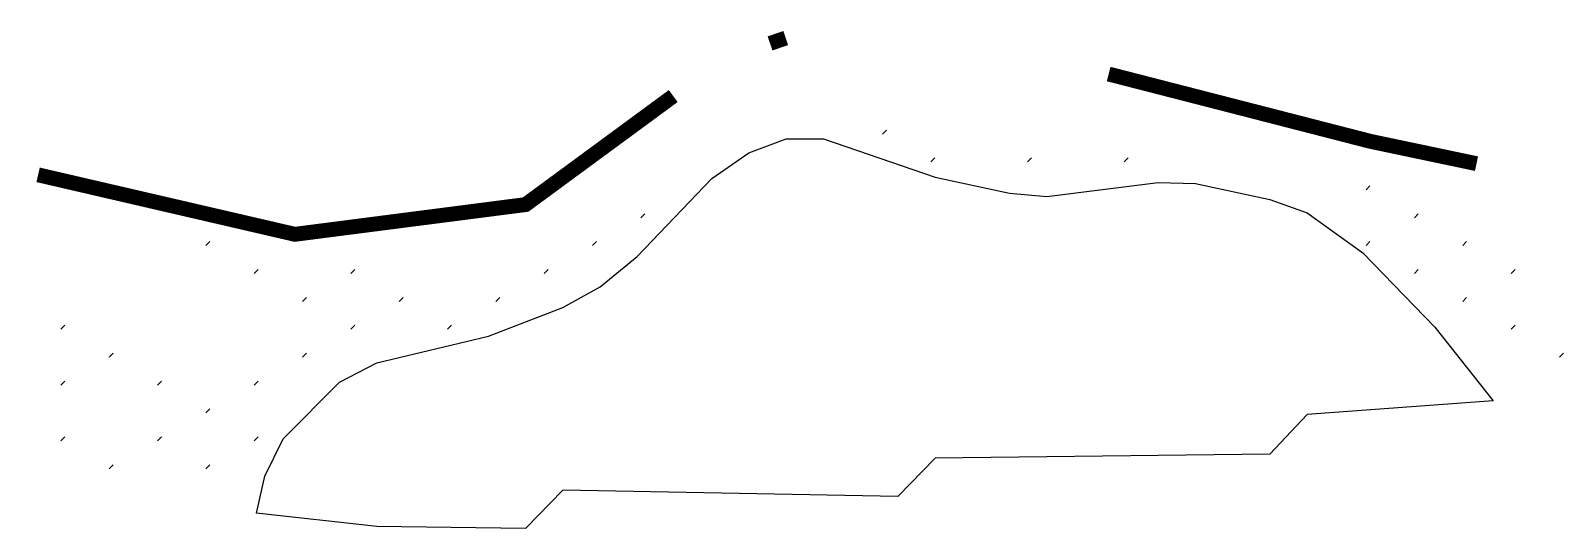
# Model space of a CAD drawing. Header units: millimetres. Extents: x -1 to 1201, y -1 to 901.
# Drawn here: x 986.1 to 1068.4, y 182.4 to 209.2 of the extents above; entities that cross this region are included whole.
import ezdxf

# ---------------------------------------------------------------- set-up
doc = ezdxf.new("R2010")
doc.units = ezdxf.units.MM
doc.layers.add('ETCH', color=7, linetype='CONTINUOUS')
doc.layers.add('SCORE', color=5, linetype='CONTINUOUS')

msp = doc.modelspace()

# ---------------------------------------------------------------- linework, layer by layer
at = {"layer": 'ETCH', "const_width": 0.8}
for points in [[(1026.656, 208.79), (1026.234, 208.646), (1025.812, 208.501)], [(1063.778, 202.034), (1058.078, 203.234), (1044.009, 206.855)], [(1020.61, 205.671), (1012.678, 199.834), (1000.278, 198.234), (986.478, 201.434)]]:
    msp.add_lwpolyline(points, dxfattribs=at)
at = {"layer": 'ETCH'}
for points in [[(1032.072, 203.841), (1031.86, 203.628)], [(1034.67, 202.341), (1034.458, 202.128)], [(1039.866, 202.341), (1039.654, 202.128)], [(1045.062, 202.341), (1044.85, 202.128)], [(1058.052, 200.841), (1057.84, 200.628)], [(1019.082, 199.341), (1018.87, 199.128)], [(1060.65, 199.341), (1060.438, 199.128)], [(995.7, 197.841), (995.488, 197.628)], [(1016.484, 197.841), (1016.272, 197.628)], [(1058.052, 197.841), (1057.84, 197.628)], [(1063.248, 197.841), (1063.036, 197.628)], [(998.298, 196.341), (998.086, 196.128)], [(1003.494, 196.341), (1003.282, 196.128)], [(1013.886, 196.341), (1013.674, 196.128)], [(1060.65, 196.341), (1060.438, 196.128)], [(1065.846, 196.341), (1065.634, 196.128)], [(1000.896, 194.841), (1000.684, 194.628)], [(1006.092, 194.841), (1005.88, 194.628)], [(1011.288, 194.841), (1011.076, 194.628)], [(1063.248, 194.841), (1063.036, 194.628)], [(987.906, 193.341), (987.694, 193.128)], [(1003.494, 193.341), (1003.282, 193.128)], [(1008.69, 193.341), (1008.478, 193.128)], [(1065.846, 193.341), (1065.634, 193.128)], [(990.504, 191.841), (990.292, 191.628)], [(1000.896, 191.841), (1000.684, 191.628)], [(1068.444, 191.841), (1068.232, 191.628)], [(987.906, 190.341), (987.694, 190.128)], [(993.102, 190.341), (992.89, 190.128)], [(998.298, 190.341), (998.086, 190.128)], [(995.7, 188.841), (995.488, 188.628)], [(987.906, 187.341), (987.694, 187.128)], [(993.102, 187.341), (992.89, 187.128)], [(998.298, 187.341), (998.086, 187.128)], [(990.504, 185.841), (990.292, 185.628)], [(995.7, 185.841), (995.488, 185.628)]]:
    msp.add_lwpolyline(points, dxfattribs=at)
at = {"layer": 'SCORE'}
msp.add_lwpolyline([(1064.678, 189.284), (1054.678, 188.546), (1052.678, 186.406), (1034.678, 186.192), (1032.678, 184.135), (1014.678, 184.468), (1012.678, 182.418), (1004.678, 182.516), (998.219, 183.234), (998.669, 185.234), (999.644, 187.234), (1002.678, 190.286), (1004.678, 191.315), (1010.678, 192.754), (1014.678, 194.291), (1016.678, 195.404), (1018.678, 197.037), (1022.678, 201.239), (1024.678, 202.612), (1026.678, 203.371), (1028.678, 203.366), (1034.678, 201.317), (1038.678, 200.44), (1040.678, 200.263), (1046.678, 201.013), (1048.678, 200.96), (1052.678, 200.108), (1054.678, 199.385), (1057.677, 197.234), (1061.545, 193.234)], close=True, dxfattribs=at)

doc.saveas('drawing.dxf')
